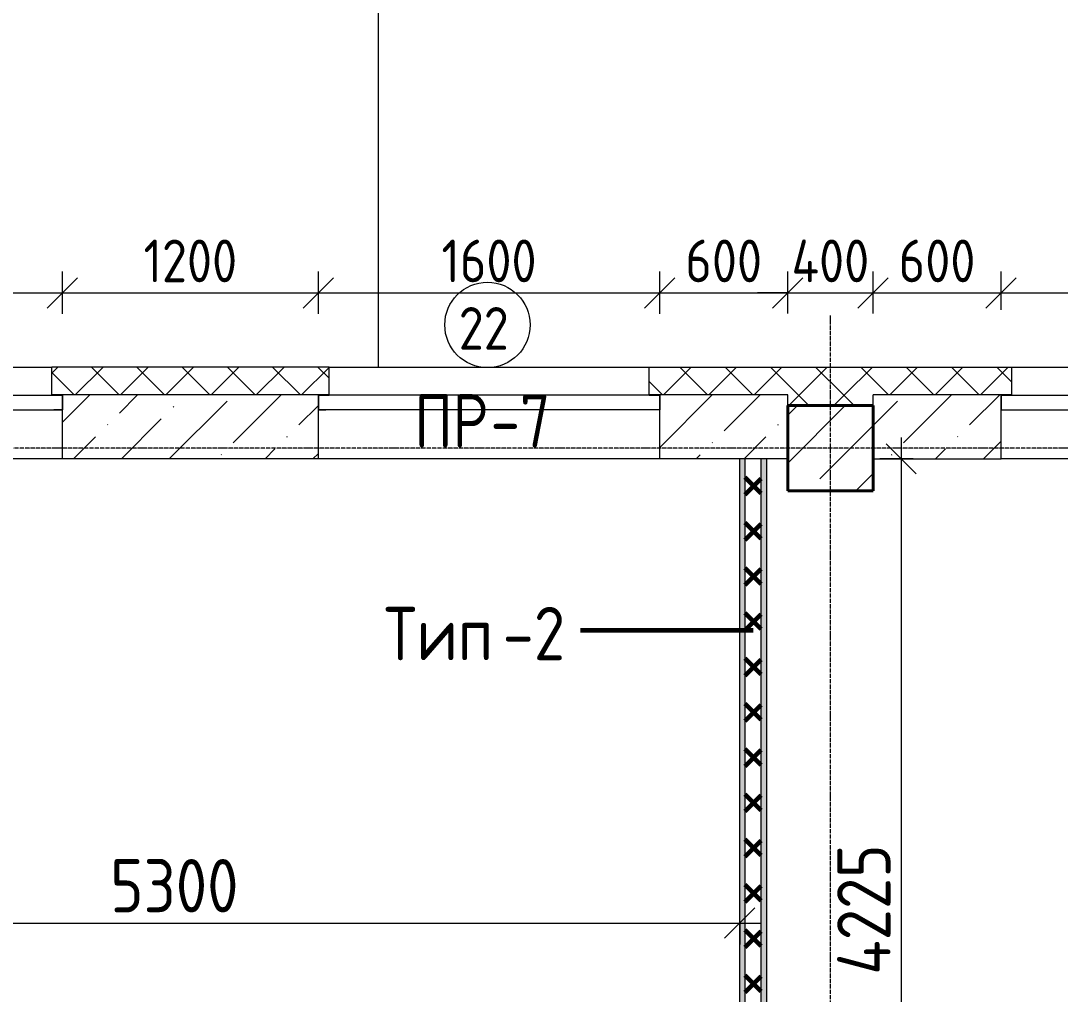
# Model space of a CAD drawing. Header units: millimetres. Extents: x -60946 to 138510, y -262288 to 24501.
# Drawn here: x 289 to 5161, y -42019 to -37457 of the extents above; entities that cross this region are included whole.
import ezdxf

# ---------------------------------------------------------------- set-up
doc = ezdxf.new("R2010")
doc.units = ezdxf.units.MM
doc.linetypes.add('ADSK_Линия сетки', pattern=[25, 20, -2.5, 0, -2.5])
for name, color, linetype, lineweight in [('2)Тип-2', 3, 'Continuous', 60), ('_ Окна', 7, 'Continuous', 18), ('Марки', 7, 'Continuous', 20), ('Марки окон', 7, 'Continuous', 20), ('Несущие колонны', 7, 'Continuous', 18), ('Окна', 7, 'Continuous', 9), ('Оси', 7, 'Continuous', 9), ('Перекрытие', 7, 'Continuous', 18), ('Размеры', 7, 'Continuous', 9), ('Стены внутренние', 7, 'Continuous', 18), ('Стены наружные', 7, 'Continuous', 18), ('Стены несущие', 7, 'Continuous', 30), ('Стены отделка', 7, 'Continuous', 30), ('Стены штриховка', 7, 'Continuous', 9)]:
    doc.layers.add(name, color=color, linetype=linetype, lineweight=lineweight)
doc.styles.add('GOST Common_2', font='', dxfattribs={"width": 0.9, "height": 250})
doc.styles.add('GOST Common_3', font='', dxfattribs={"width": 0.9, "height": 200})
doc.styles.add('GOST Common_5', font='', dxfattribs={"width": 0.85, "height": 250})
doc.styles.get('GOST Common_2').set_extended_font_data('GOST Common')
doc.styles.get('GOST Common_3').set_extended_font_data('GOST Common')
doc.styles.get('GOST Common_5').set_extended_font_data('GOST Common')
doc.dimstyles.new('ADSK_Основной_2_0', dxfattribs={"dimscale": 304.8, "dimtxt": 201.142999, "dimasz": 0.463911, "dimexe": 0.328084, "dimexo": 0.328084, "dimgap": 0.164042, "dimtad": 1, "dimdec": 3, "dimrnd": 0.001, "dimdsep": 46, "dimtxsty": 'GOST Common_3', "dimblk1": 'OBLIQUE', "dimblk2": 'OBLIQUE', "dimsah": 1, "dimcen": 0.09, "dimdle": 0.328084, "dimazin": 2, "dimtfac": 1, "dimtdec": 4, "dimtix": 1, "dimtmove": 0, "dimatfit": 3, "dimfxl": 1, "dimtvp": 1, "dimtolj": 1, "dimtzin": 0, "dimlwd": 20, "dimlwe": 20, "dimarcsym": 2})
doc.dimstyles.new('ADSK_Основной_2_0_3', dxfattribs={"dimscale": 304.8, "dimtxt": 201.142999, "dimasz": 0.463911, "dimexe": 0.328084, "dimexo": 0.328084, "dimgap": 0.164042, "dimtad": 1, "dimdec": 3, "dimrnd": 0.001, "dimdsep": 46, "dimtxsty": 'GOST Common_2', "dimblk1": 'OBLIQUE', "dimblk2": 'OBLIQUE', "dimsah": 1, "dimcen": 0.09, "dimdle": 0.328084, "dimazin": 2, "dimtfac": 1, "dimtdec": 4, "dimtix": 1, "dimtmove": 0, "dimatfit": 3, "dimfxl": 1, "dimtvp": 1, "dimtolj": 1, "dimtzin": 0, "dimlwd": 20, "dimlwe": 20, "dimarcsym": 2})
pattern_1 = [(45, (1283.93, -48864.63), (-106.066, 106.066), []), (135, (1283.93, -48864.63), (-106.066, -106.066), [])]

# ---------------------------------------------------------------- blocks, each defined once
blk = doc.blocks.new('ADSK_КолоннаЖБ_Прямоугольная - 400x400 мм-1807143-Кладочный план 1-го этажа')
at = {"layer": 'Несущие колонны', "lineweight": 40}
for p, q in [((-200, 200), (200, 200)), ((-200, -200), (-200, 200)), ((200, 200), (200, -200)), ((200, -200), (-200, -200))]:
    blk.add_line(p, q, dxfattribs=at)
blk = doc.blocks.new('ОКНО L03 _2СТ_RS - ОК-1_1600х2000h_противоударное-3556404-Кладочный план 1-го этажа')
at = {"layer": '_ Окна'}
for p, q in [((-838.1, -79), (761.9, -79)), ((-838.1, -149), (-838.1, -79)), ((-838.1, -79), (-803.1, -79)), ((761.9, -79), (726.9, -79)), ((761.9, -149), (761.9, -79)), ((-838.1, -149), (761.9, -149)), ((-838.1, -149), (-833.1, -149)), ((761.9, -149), (756.9, -149))]:
    blk.add_line(p, q, dxfattribs=at)
blk = doc.blocks.new('ОКНО L03 _2СТ_RS - ОК-1_1600х2000h_противоударное-3556409-Кладочный план 1-го этажа')
at = {"layer": '_ Окна'}
for p, q in [((-838.1, 149), (761.9, 149)), ((-838.1, 149), (-838.1, 79)), ((-838.1, 149), (-833.1, 149)), ((761.9, 149), (756.9, 149)), ((761.9, 149), (761.9, 79)), ((-838.1, 79), (761.9, 79)), ((-838.1, 79), (-803.1, 79)), ((761.9, 79), (726.9, 79))]:
    blk.add_line(p, q, dxfattribs=at)
blk = doc.blocks.new('ОКНО L01 _СТ_RS - ОК-8_1200х2000h_противоударное-3556847-Кладочный план 1-го этажа')
at = {"layer": '_ Окна'}
for p, q in [((-638.1, 149), (561.9, 149)), ((-638.1, 149), (-638.1, 79)), ((-638.1, 149), (-633.1, 149)), ((561.9, 149), (556.9, 149)), ((561.9, 149), (561.9, 79)), ((-638.1, 79), (561.9, 79)), ((-638.1, 79), (-598.1, 79)), ((561.9, 79), (521.9, 79))]:
    blk.add_line(p, q, dxfattribs=at)
blk = doc.blocks.new('_Oblique')
at = {"color": 0, "linetype": 'ByBlock', "lineweight": -2}
blk.add_line((-0.5, -0.5), (0.5, 0.5), dxfattribs=at)
blk = doc.blocks.new('*D4179')
at = {"layer": 'Defpoints', "color": 0, "transparency": 16777216}
for p in [(483.9, -38732.1), (-716.1, -38930), (483.9, -38930)]:
    blk.add_point(p, dxfattribs=at)
at = {"layer": 'Размеры', "color": 0, "lineweight": 20, "transparency": 16777216}
for p, q in [((-716.1, -38830), (-716.1, -38632.1)), ((483.9, -38830), (483.9, -38632.1)), ((-816.1, -38732.1), (583.9, -38732.1))]:
    blk.add_line(p, q, dxfattribs=at)
at = {"layer": 'Размеры', "color": 0, "lineweight": 20, "transparency": 16777216, "xscale": 141.4, "yscale": 141.4, "zscale": 141.4, "rotation": 180}
blk.add_blockref('_Oblique', (-716.1, -38732.1), dxfattribs=at)
at = {"layer": 'Размеры', "color": 0, "lineweight": 20, "transparency": 16777216, "xscale": 141.4, "yscale": 141.4, "zscale": 141.4}
blk.add_blockref('_Oblique', (483.9, -38732.1), dxfattribs=at)
at = {"layer": 'Размеры', "color": 0, "lineweight": 9, "transparency": 16777216, "insert": (-116.1, -38582.1), "char_height": 200, "width": 560.473, "attachment_point": 5, "style": 'GOST Common_3'}
blk.add_mtext('\\A1;1200', dxfattribs=at)
blk = doc.blocks.new('*D4180')
at = {"layer": 'Defpoints', "color": 0, "transparency": 16777216}
for p in [(1683.9, -38732.1), (483.9, -38930), (1683.9, -38930)]:
    blk.add_point(p, dxfattribs=at)
at = {"layer": 'Размеры', "color": 0, "lineweight": 20, "transparency": 16777216}
for p, q in [((483.9, -38830), (483.9, -38632.1)), ((1683.9, -38830), (1683.9, -38632.1)), ((383.9, -38732.1), (1783.9, -38732.1))]:
    blk.add_line(p, q, dxfattribs=at)
at = {"layer": 'Размеры', "color": 0, "lineweight": 20, "transparency": 16777216, "xscale": 141.4, "yscale": 141.4, "zscale": 141.4, "rotation": 180}
blk.add_blockref('_Oblique', (483.9, -38732.1), dxfattribs=at)
at = {"layer": 'Размеры', "color": 0, "lineweight": 20, "transparency": 16777216, "xscale": 141.4, "yscale": 141.4, "zscale": 141.4}
blk.add_blockref('_Oblique', (1683.9, -38732.1), dxfattribs=at)
at = {"layer": 'Размеры', "color": 0, "lineweight": 9, "transparency": 16777216, "insert": (1083.9, -38582.1), "char_height": 200, "width": 560.473, "attachment_point": 5, "style": 'GOST Common_3'}
blk.add_mtext('\\A1;1200', dxfattribs=at)
blk = doc.blocks.new('*D4181')
at = {"layer": 'Defpoints', "color": 0, "transparency": 16777216}
for p in [(3283.9, -38732.1), (1683.9, -38930), (3283.9, -38930)]:
    blk.add_point(p, dxfattribs=at)
at = {"layer": 'Размеры', "color": 0, "lineweight": 20, "transparency": 16777216}
for p, q in [((1683.9, -38830), (1683.9, -38632.1)), ((3283.9, -38830), (3283.9, -38632.1)), ((1583.9, -38732.1), (3383.9, -38732.1))]:
    blk.add_line(p, q, dxfattribs=at)
at = {"layer": 'Размеры', "color": 0, "lineweight": 20, "transparency": 16777216, "xscale": 141.4, "yscale": 141.4, "zscale": 141.4, "rotation": 180}
blk.add_blockref('_Oblique', (1683.9, -38732.1), dxfattribs=at)
at = {"layer": 'Размеры', "color": 0, "lineweight": 20, "transparency": 16777216, "xscale": 141.4, "yscale": 141.4, "zscale": 141.4}
blk.add_blockref('_Oblique', (3283.9, -38732.1), dxfattribs=at)
at = {"layer": 'Размеры', "color": 0, "lineweight": 9, "transparency": 16777216, "insert": (2483.9, -38582.1), "char_height": 200, "width": 560.473, "attachment_point": 5, "style": 'GOST Common_3'}
blk.add_mtext('\\A1;1600', dxfattribs=at)
blk = doc.blocks.new('*D4182')
at = {"layer": 'Defpoints', "color": 0, "transparency": 16777216}
for p in [(3883.9, -38732.1), (3283.9, -38930), (3883.9, -38929)]:
    blk.add_point(p, dxfattribs=at)
at = {"layer": 'Размеры', "color": 0, "lineweight": 20, "transparency": 16777216}
for p, q in [((3283.9, -38830), (3283.9, -38632.1)), ((3883.9, -38829), (3883.9, -38632.1)), ((3183.9, -38732.1), (3983.9, -38732.1))]:
    blk.add_line(p, q, dxfattribs=at)
at = {"layer": 'Размеры', "color": 0, "lineweight": 20, "transparency": 16777216, "xscale": 141.4, "yscale": 141.4, "zscale": 141.4, "rotation": 180}
blk.add_blockref('_Oblique', (3283.9, -38732.1), dxfattribs=at)
at = {"layer": 'Размеры', "color": 0, "lineweight": 20, "transparency": 16777216, "xscale": 141.4, "yscale": 141.4, "zscale": 141.4}
blk.add_blockref('_Oblique', (3883.9, -38732.1), dxfattribs=at)
at = {"layer": 'Размеры', "color": 0, "lineweight": 9, "transparency": 16777216, "insert": (3583.9, -38582.1), "char_height": 200, "width": 454.106, "attachment_point": 5, "style": 'GOST Common_3'}
blk.add_mtext('\\A1;600', dxfattribs=at)
blk = doc.blocks.new('*D4183')
at = {"layer": 'Defpoints', "color": 0, "transparency": 16777216}
for p in [(4283.9, -38732.1), (3883.9, -38929), (4283.9, -38928)]:
    blk.add_point(p, dxfattribs=at)
at = {"layer": 'Размеры', "color": 0, "lineweight": 20, "transparency": 16777216}
for p, q in [((3883.9, -38829), (3883.9, -38632.1)), ((4283.9, -38828), (4283.9, -38632.1)), ((3883.9, -38732.1), (3742.5, -38732.1)), ((3883.9, -38732.1), (4283.9, -38732.1)), ((4283.9, -38732.1), (4425.3, -38732.1))]:
    blk.add_line(p, q, dxfattribs=at)
at = {"layer": 'Размеры', "color": 0, "lineweight": 20, "transparency": 16777216, "xscale": 141.4, "yscale": 141.4, "zscale": 141.4}
blk.add_blockref('_Oblique', (3883.9, -38732.1), dxfattribs=at)
at = {"layer": 'Размеры', "color": 0, "lineweight": 20, "transparency": 16777216, "xscale": 141.4, "yscale": 141.4, "zscale": 141.4, "rotation": 180}
blk.add_blockref('_Oblique', (4283.9, -38732.1), dxfattribs=at)
at = {"layer": 'Размеры', "color": 0, "lineweight": 9, "transparency": 16777216, "insert": (4083.9, -38582.1), "char_height": 200, "width": 474.561, "attachment_point": 5, "style": 'GOST Common_3'}
blk.add_mtext('\\A1;400', dxfattribs=at)
blk = doc.blocks.new('*D4184')
at = {"layer": 'Defpoints', "color": 0, "transparency": 16777216}
for p in [(4883.9, -38732.1), (4283.9, -38928), (4883.9, -38912.1)]:
    blk.add_point(p, dxfattribs=at)
at = {"layer": 'Размеры', "color": 0, "lineweight": 20, "transparency": 16777216}
for p, q in [((4283.9, -38828), (4283.9, -38632.1)), ((4883.9, -38812.1), (4883.9, -38632.1)), ((4183.9, -38732.1), (4983.9, -38732.1))]:
    blk.add_line(p, q, dxfattribs=at)
at = {"layer": 'Размеры', "color": 0, "lineweight": 20, "transparency": 16777216, "xscale": 141.4, "yscale": 141.4, "zscale": 141.4, "rotation": 180}
blk.add_blockref('_Oblique', (4283.9, -38732.1), dxfattribs=at)
at = {"layer": 'Размеры', "color": 0, "lineweight": 20, "transparency": 16777216, "xscale": 141.4, "yscale": 141.4, "zscale": 141.4}
blk.add_blockref('_Oblique', (4883.9, -38732.1), dxfattribs=at)
at = {"layer": 'Размеры', "color": 0, "lineweight": 9, "transparency": 16777216, "insert": (4583.9, -38582.1), "char_height": 200, "width": 454.106, "attachment_point": 5, "style": 'GOST Common_3'}
blk.add_mtext('\\A1;600', dxfattribs=at)
blk = doc.blocks.new('*D4185')
at = {"layer": 'Defpoints', "color": 0, "transparency": 16777216}
for p in [(6483.9, -38732.1), (4883.9, -38912.1), (6483.9, -38912.1)]:
    blk.add_point(p, dxfattribs=at)
at = {"layer": 'Размеры', "color": 0, "lineweight": 20, "transparency": 16777216}
for p, q in [((4883.9, -38812.1), (4883.9, -38632.1)), ((6483.9, -38812.1), (6483.9, -38632.1)), ((4783.9, -38732.1), (6583.9, -38732.1))]:
    blk.add_line(p, q, dxfattribs=at)
at = {"layer": 'Размеры', "color": 0, "lineweight": 20, "transparency": 16777216, "xscale": 141.4, "yscale": 141.4, "zscale": 141.4, "rotation": 180}
blk.add_blockref('_Oblique', (4883.9, -38732.1), dxfattribs=at)
at = {"layer": 'Размеры', "color": 0, "lineweight": 20, "transparency": 16777216, "xscale": 141.4, "yscale": 141.4, "zscale": 141.4}
blk.add_blockref('_Oblique', (6483.9, -38732.1), dxfattribs=at)
at = {"layer": 'Размеры', "color": 0, "lineweight": 9, "transparency": 16777216, "insert": (5683.9, -38582.1), "char_height": 200, "width": 560.473, "attachment_point": 5, "style": 'GOST Common_3'}
blk.add_mtext('\\A1;1600', dxfattribs=at)
blk = doc.blocks.new('*D3779')
at = {"layer": 'Defpoints', "color": 0, "transparency": 16777216}
for p in [(4571.9, -39509.7), (4415.9, -43734.7), (4515.9, -43734.7)]:
    blk.add_point(p, dxfattribs=at)
at = {"layer": 'Размеры', "color": 0, "lineweight": 20, "transparency": 16777216}
for p, q in [((4415.9, -39409.7), (4415.9, -43834.7)), ((4471.9, -39509.7), (4315.9, -39509.7)), ((4415.9, -43734.7), (4315.9, -43734.7))]:
    blk.add_line(p, q, dxfattribs=at)
at = {"layer": 'Размеры', "color": 0, "lineweight": 20, "transparency": 16777216, "xscale": 141.4, "yscale": 141.4, "zscale": 141.4}
for p, rotation in [((4415.9, -39509.7), 90), ((4415.9, -43734.7), 270)]:
    blk.add_blockref('_Oblique', p, dxfattribs=dict(at, rotation=rotation))
at = {"layer": 'Размеры', "color": 0, "lineweight": 9, "transparency": 16777216, "insert": (4240.9, -41622.2), "char_height": 250, "width": 625.93, "attachment_point": 5, "rotation": 90, "style": 'GOST Common_2'}
blk.add_mtext('\\A1;4225', dxfattribs=at)
blk = doc.blocks.new('*D3787')
at = {"layer": 'Defpoints', "color": 0, "transparency": 16777216}
for p in [(-1641.1, -41084.7), (3658.9, -41585.2), (3658.9, -41685.2)]:
    blk.add_point(p, dxfattribs=at)
at = {"layer": 'Размеры', "color": 0, "lineweight": 20, "transparency": 16777216}
for p, q in [((-1641.1, -41184.7), (-1641.1, -41785.2)), ((-1741.1, -41685.2), (3758.9, -41685.2)), ((3658.9, -41685.2), (3658.9, -41785.2))]:
    blk.add_line(p, q, dxfattribs=at)
at = {"layer": 'Размеры', "color": 0, "lineweight": 20, "transparency": 16777216, "xscale": 141.4, "yscale": 141.4, "zscale": 141.4, "rotation": 180}
blk.add_blockref('_Oblique', (-1641.1, -41685.2), dxfattribs=at)
at = {"layer": 'Размеры', "color": 0, "lineweight": 20, "transparency": 16777216, "xscale": 141.4, "yscale": 141.4, "zscale": 141.4}
blk.add_blockref('_Oblique', (3658.9, -41685.2), dxfattribs=at)
at = {"layer": 'Размеры', "color": 0, "lineweight": 9, "transparency": 16777216, "insert": (1008.9, -41510.2), "char_height": 250, "width": 605.475, "attachment_point": 5, "style": 'GOST Common_2'}
blk.add_mtext('\\A1;5300', dxfattribs=at)
blk = doc.blocks.new('М_окна1 - Маркировка типоразмера-1510237-Кладочный план 1-го этажа')
at = {"layer": 'Марки окон'}
blk.add_circle((0, 0), 2, dxfattribs=at)

msp = doc.modelspace()

# ---------------------------------------------------------------- hatches: boundary and pattern name
at = {"layer": '2)Тип-2'}
msp.add_hatch(color=256, dxfattribs=at).paths.add_polyline_path([(3683.9343, -45209.6624), (3683.9343, -39509.6624), (3658.9343, -39509.6624), (3658.9343, -45209.6624)])
h = msp.add_hatch(dxfattribs=at)
h.set_pattern_fill('FP_4', color=256, style=0, pattern_type=2)
h.set_pattern_definition(pattern_1)
h.paths.add_polyline_path([(3758.9343, -45209.6624), (3758.9343, -39509.6624), (3683.9343, -39509.6624), (3683.9343, -45209.6624)])
h = msp.add_hatch(color=256, dxfattribs=at)
h.paths.add_polyline_path([(3783.9343, -45209.6624), (3783.9343, -43834.6624), (3758.9343, -43834.6624), (3758.9343, -45209.6624)])
h.paths.add_polyline_path([(3783.9343, -43759.6624), (3783.9343, -39509.6624), (3758.9343, -39509.6624), (3758.9343, -43759.6624)])
at = {"layer": 'Несущие колонны', "lineweight": 9}
h = msp.add_hatch(dxfattribs=at)
h.set_pattern_fill('FP_3', color=256, style=0, pattern_type=2)
h.set_pattern_definition([(45, (1283.93, -48864.63), (-224.506, 224.506), []), (45, (1508.44, -48864.63), (-224.506, 224.506), [396.875, -79.375, 3.353, -76.022])])
h.paths.add_polyline_path([(3883.9343, -39659.6624), (4283.9343, -39659.6624), (4283.9343, -39259.6624), (3883.9343, -39259.6624)])
at = {"layer": 'Стены внутренние', "lineweight": 9}
h = msp.add_hatch(dxfattribs=at)
h.set_pattern_fill('FP_1', color=256, style=0, pattern_type=2)
h.set_pattern_definition([(45, (1283.93, -48864.63), (84.1895, 308.696), [396.875, -79.375, 3.353, -76.022])])
h.paths.add_polyline_path([(6483.9343, -39509.6624), (7783.9343, -39509.6624), (7783.9343, -39209.6624), (6483.9343, -39210.6624)])
h.paths.add_polyline_path([(9233.9343, -39509.6624), (9883.9343, -39509.6624), (9883.9343, -39209.6624), (9233.9343, -39209.6624)])
h.paths.add_polyline_path([(1683.9343, -39509.6624), (1683.9343, -39210.6624), (483.9343, -39210.6624), (483.9343, -39509.6624)])
h.paths.add_polyline_path([(-716.0657, -39509.6624), (-716.0657, -39210.6624), (-1666.0657, -39209.6624), (-1666.0657, -39509.6624), (-1250.418, -39509.6624)])
h.paths.add_polyline_path([(4883.9343, -39509.6624), (4883.9343, -39210.6624), (4283.9343, -39209.6624), (4283.9343, -39509.6624)])
h.paths.add_polyline_path([(3783.9343, -39509.6624), (3883.9343, -39509.6624), (3883.9343, -39209.6624), (3283.9343, -39210.6624), (3283.9343, -39509.6624), (3758.9343, -39509.6624)])
at = {"layer": 'Стены наружные', "lineweight": 9}
h = msp.add_hatch(dxfattribs=at)
h.set_pattern_fill('FP_4', color=256, style=0, pattern_type=2)
h.set_pattern_definition(pattern_1)
h.paths.add_polyline_path([(9883.9343, -39209.6624), (9883.9343, -39079.6624), (9233.9343, -39079.6624), (9233.9343, -39209.6624)])
h.paths.add_polyline_path([(7783.9343, -39209.6624), (7783.9343, -39079.6624), (6433.9343, -39079.6624), (6433.9343, -39209.6624)])
h.paths.add_polyline_path([(-666.0657, -39209.6624), (-666.0657, -39079.6624), (-1666.0657, -39079.6624), (-1666.0657, -39209.6624), (-1250.418, -39209.6624)])
h.paths.add_polyline_path([(3883.9343, -39209.6624), (4933.9343, -39209.6624), (4933.9343, -39079.6624), (3233.9343, -39079.6624), (3233.9343, -39209.6624)])
h.paths.add_polyline_path([(1733.9343, -39209.6624), (1733.9343, -39079.6624), (433.9343, -39079.6624), (433.9343, -39209.6624)])
h = msp.add_hatch(dxfattribs=at)
h.set_pattern_fill('FP_4', color=256, style=0, pattern_type=2)
h.set_pattern_definition(pattern_1)
h.paths.add_polyline_path([(3883.9343, -39259.6624), (4283.9343, -39259.6624), (4283.9343, -39209.6624), (3883.9343, -39209.6624)])

# ---------------------------------------------------------------- linework, layer by layer
at = {"layer": '2)Тип-2'}
msp.add_line((3721.4343, -40314.5144), (2912.0917, -40314.5144), dxfattribs=at)
at = {"layer": 'Несущие колонны', "lineweight": 9}
for p, q in [((4283.9343, -39259.6624), (3883.9343, -39259.6624)), ((3883.9343, -39659.6624), (3883.9343, -39259.6624)), ((4283.9343, -39259.6624), (4283.9343, -39659.6624)), ((4283.9343, -39659.6624), (3883.9343, -39659.6624))]:
    msp.add_line(p, q, dxfattribs=at)
at = {"layer": 'Оси', "linetype": 'ADSK_Линия сетки', "lineweight": 5}
for p, q in [((4083.9343, -59838.5137), (4083.9343, -38837.1863)), ((63681.4538, -39459.6624), (-23956.1623, -39459.6624))]:
    msp.add_line(p, q, dxfattribs=at)
at = {"layer": 'Перекрытие'}
msp.add_line((1963.9343, -24759.6624), (1963.9343, -39079.6624), dxfattribs=at)
at = {"layer": 'Стены внутренние', "lineweight": 5}
for p, q in [((483.9343, -39509.6624), (-716.0657, -39509.6624)), ((3283.9343, -39509.6624), (1683.9343, -39509.6624)), ((6483.9343, -39509.6624), (4883.9343, -39509.6624))]:
    msp.add_line(p, q, dxfattribs=at)
at = {"layer": 'Стены наружные', "lineweight": 9}
for p, q in [((-666.0657, -39079.6624), (433.9343, -39079.6624)), ((1733.9343, -39079.6624), (3233.9343, -39079.6624)), ((4933.9343, -39079.6624), (6433.9343, -39079.6624))]:
    msp.add_line(p, q, dxfattribs=at)
at = {"layer": 'Стены несущие', "lineweight": 9}
for p, q in [((433.9343, -39209.6624), (433.9343, -39210.6624)), ((433.9343, -39210.6624), (483.9343, -39210.6624)), ((483.9343, -39509.6624), (483.9343, -39210.6624)), ((1683.9343, -39210.6624), (1733.9343, -39210.6624)), ((1683.9343, -39509.6624), (1683.9343, -39210.6624)), ((1733.9343, -39209.6624), (1733.9343, -39210.6624)), ((3233.9343, -39209.6624), (3233.9343, -39210.6624)), ((3233.9343, -39210.6624), (3283.9343, -39210.6624)), ((3283.9343, -39509.6624), (3283.9343, -39210.6624)), ((4883.9343, -39210.6624), (4933.9343, -39210.6624)), ((4883.9343, -39509.6624), (4883.9343, -39210.6624)), ((4933.9343, -39209.6624), (4933.9343, -39210.6624)), ((3883.9343, -39509.6624), (3883.9343, -39259.6624)), ((4283.9343, -39509.6624), (4283.9343, -39259.6624)), ((1683.9343, -39509.6624), (483.9343, -39509.6624)), ((3658.9343, -39509.6624), (3283.9343, -39509.6624)), ((3658.9343, -45184.6624), (3658.9343, -39509.6624)), ((3883.9343, -39509.6624), (3783.9343, -39509.6624)), ((3783.9343, -39509.6624), (3783.9343, -43734.6624)), ((4283.9343, -39509.6624), (4883.9343, -39509.6624))]:
    msp.add_line(p, q, dxfattribs=at)
at = {"layer": 'Стены отделка', "lineweight": 18}
for p, q in [((1733.9343, -39079.6624), (433.9343, -39079.6624)), ((433.9343, -39209.6624), (433.9343, -39079.6624)), ((1733.9343, -39209.6624), (1733.9343, -39079.6624)), ((3233.9343, -39079.6624), (4933.9343, -39079.6624)), ((3233.9343, -39209.6624), (3233.9343, -39079.6624)), ((4933.9343, -39209.6624), (4933.9343, -39079.6624)), ((3883.9343, -39259.6624), (3883.9343, -39209.6624)), ((4283.9343, -39259.6624), (4283.9343, -39209.6624)), ((4283.9343, -39259.6624), (3883.9343, -39259.6624))]:
    msp.add_line(p, q, dxfattribs=at)
at = {"layer": 'Стены штриховка', "lineweight": 9}
for p, q in [((1733.9343, -39209.6624), (433.9343, -39209.6624)), ((3883.9343, -39209.6624), (3233.9343, -39209.6624)), ((4933.9343, -39209.6624), (4283.9343, -39209.6624)), ((3783.9343, -39509.6624), (3658.9343, -39509.6624)), ((3683.9343, -45209.6624), (3683.9343, -39509.6624)), ((3758.9343, -43759.6624), (3758.9343, -39509.6624))]:
    msp.add_line(p, q, dxfattribs=at)

# ---------------------------------------------------------------- block references
at = {"layer": 'Марки окон', "xscale": 99.99999999999993, "yscale": 99.99999999999993, "zscale": 99.99999999999993}
msp.add_blockref('М_окна1 - Маркировка типоразмера-1510237-Кладочный план 1-го этажа', (2476.4535, -38882.0929), dxfattribs=at)
at = {"layer": 'Несущие колонны', "lineweight": 40, "rotation": 89.9999999999999}
msp.add_blockref('ADSK_КолоннаЖБ_Прямоугольная - 400x400 мм-1807143-Кладочный план 1-го этажа', (4083.9343, -39459.6624), dxfattribs=at)
at = {"layer": 'Окна'}
for name, p in [('ОКНО L01 _СТ_RS - ОК-8_1200х2000h_противоударное-3556847-Кладочный план 1-го этажа', (-77.9657, -39359.6624)), ('ОКНО L03 _2СТ_RS - ОК-1_1600х2000h_противоударное-3556409-Кладочный план 1-го этажа', (5722.0343, -39359.6624))]:
    msp.add_blockref(name, p, dxfattribs=at)
at = {"layer": 'Окна', "rotation": 180}
msp.add_blockref('ОКНО L03 _2СТ_RS - ОК-1_1600х2000h_противоударное-3556404-Кладочный план 1-го этажа', (2445.8343, -39359.6624), dxfattribs=at)

# ---------------------------------------------------------------- texts
at = {"layer": '2)Тип-2', "color": 116, "lineweight": 9, "true_color": 0x008040, "char_height": 250, "attachment_point": 1, "style": 'GOST Common_3'}
for s, insert, width in [('Тип', (1992.0917, -40203.5873), 673.4175), ('-2', (2547.7167, -40203.5873), 432.91125)]:
    msp.add_mtext(s, dxfattribs=dict(at, insert=insert, width=width))
at = {"layer": 'Марки', "lineweight": 9, "char_height": 250, "attachment_point": 1, "style": 'GOST Common_5'}
for s, insert, width in [('ПР', (2134.0035, -39206.6813), 432.91125), ('-7', (2491.191, -39206.6813), 389.620125)]:
    msp.add_mtext(s, dxfattribs=dict(at, insert=insert, width=width))
at = {"layer": 'Марки окон', "lineweight": 5, "insert": (2341.8961, -38798.3076), "char_height": 200, "width": 317.46825, "attachment_point": 1, "style": 'GOST Common_2'}
msp.add_mtext('22', dxfattribs=at)

# ---------------------------------------------------------------- dimensions: what is measured, and where the dimension line sits
at = {"layer": 'Размеры', "lineweight": 9}
for base, p1, p2, dimstyle, override, picture, middle in [((483.9343, -38732.0831), (-716.0657, -38930.02), (483.9343, -38930.02), 'ADSK_Основной_2_0', {"dimpost": '<>', "dimfxl": 1200}, '*D4179', (-116.0657, -38582.0831)), ((1683.9343, -38732.0831), (483.9343, -38930.02), (1683.9343, -38930.02), 'ADSK_Основной_2_0', {"dimpost": '<>', "dimfxl": 1200}, '*D4180', (1083.9343, -38582.0831)), ((3283.9343, -38732.0831), (1683.9343, -38930.02), (3283.9343, -38930.02), 'ADSK_Основной_2_0', {"dimpost": '<>', "dimfxl": 1600}, '*D4181', (2483.9343, -38582.0831)), ((3883.9343, -38732.0831), (3283.9343, -38930.02), (3883.9343, -38929.02), 'ADSK_Основной_2_0', {"dimpost": '<>', "dimfxl": 600.000833}, '*D4182', (3583.9343, -38582.0831)), ((4283.9343, -38732.0831), (3883.9343, -38929.02), (4283.9343, -38928.02), 'ADSK_Основной_2_0', {"dimpost": '<>', "dimfxl": 400.00125}, '*D4183', (4083.9343, -38582.0831)), ((4883.9343, -38732.0831), (4283.9343, -38928.02), (4883.9343, -38912.0715), 'ADSK_Основной_2_0', {"dimpost": '<>', "dimfxl": 600.211926}, '*D4184', (4583.9343, -38582.0831)), ((6483.9343, -38732.0831), (4883.9343, -38912.0715), (6483.9343, -38912.0715), 'ADSK_Основной_2_0', {"dimpost": '<>', "dimfxl": 1600}, '*D4185', (5683.9343, -38582.0831)), ((3658.9343, -41685.1775), (-1641.0657, -41084.6624), (3658.9343, -41585.1926), 'ADSK_Основной_2_0_3', {"dimpost": '<>', "dimfxl": 5323.582488}, '*D3787', (1008.9343, -41510.1775))]:
    dim = msp.add_linear_dim(base=base, p1=p1, p2=p2, dimstyle=dimstyle, override=override, dxfattribs=at)
    dim.commit()
    dim.dimension.update_dxf_attribs({"geometry": picture, "text_midpoint": middle})
dim = msp.add_linear_dim(base=(4415.8839, -43734.6624), p1=(4571.9343, -39509.6624), p2=(4515.8688, -43734.6624), angle=90, dimstyle='ADSK_Основной_2_0_3', override={"dimpost": '<>', "dimfxl": 4225.371977}, dxfattribs=at)
dim.commit()
dim.dimension.update_dxf_attribs({"geometry": '*D3779', "text_midpoint": (4240.8839, -41622.1624)})

doc.saveas('drawing.dxf')
